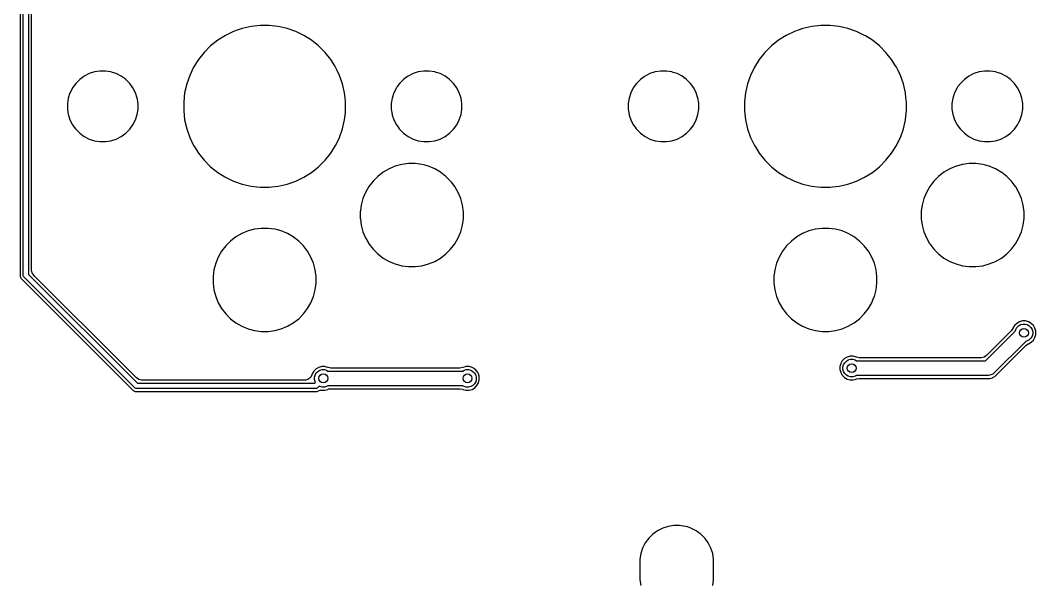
# Model space of a CAD drawing. Header units: inches. Extents: x 2.6 to 14.2, y -7.9 to -3.5.
# Drawn here: x 9.692 to 11.049, y -6.39 to -5.637 of the extents above; entities that cross this region are included whole.
import ezdxf

# ---------------------------------------------------------------- set-up
doc = ezdxf.new("R2010")
doc.units = ezdxf.units.IN
doc.header["$MEASUREMENT"] = 0
doc.layers.add('B.Cu', color=153, linetype='CONTINUOUS', true_color=0x4d7fc4)

msp = doc.modelspace()

# ---------------------------------------------------------------- linework, layer by layer
at = {"layer": 'B.Cu', "linetype": 'CONTINUOUS'}
for p, q in [((9.6915, -4.9676), (9.6915, -5.9804)), ((9.6955, -5.9789), (9.6955, -4.9691)), ((9.7026, -4.9706), (9.7026, -5.9775)), ((9.7065, -5.7488), (9.7065, -5.5361)), ((9.9882, -5.6483), (9.9817, -5.6506)), ((10.0001, -5.6456), (9.9882, -5.6483)), ((10.0122, -5.6443), (10.0001, -5.6456)), ((10.0244, -5.6443), (10.0122, -5.6443)), ((10.0122, -5.6443), (10.0122, -5.6443)), ((10.0364, -5.6456), (10.0244, -5.6443)), ((10.0244, -5.6443), (10.0244, -5.6443)), ((10.0483, -5.6483), (10.0364, -5.6456)), ((10.0598, -5.6524), (10.0483, -5.6483)), ((10.0483, -5.6483), (10.0483, -5.6483)), ((10.0483, -5.6483), (10.0483, -5.6483)), ((10.7382, -5.6483), (10.7317, -5.6506)), ((10.7501, -5.6456), (10.7382, -5.6483)), ((10.7622, -5.6443), (10.7501, -5.6456)), ((10.7744, -5.6443), (10.7622, -5.6443)), ((10.7622, -5.6443), (10.7622, -5.6443)), ((10.7864, -5.6456), (10.7744, -5.6443)), ((10.7744, -5.6443), (10.7744, -5.6443)), ((10.7983, -5.6483), (10.7864, -5.6456)), ((10.8098, -5.6524), (10.7983, -5.6483)), ((10.7983, -5.6483), (10.7983, -5.6483)), ((10.7983, -5.6483), (10.7983, -5.6483)), ((9.9658, -5.6576), (9.9555, -5.6641)), ((9.9768, -5.6524), (9.9658, -5.6576)), ((9.9817, -5.6506), (9.9768, -5.6524)), ((9.9768, -5.6524), (9.9768, -5.6524)), ((9.9768, -5.6524), (9.9768, -5.6524)), ((10.0707, -5.6576), (10.0598, -5.6524)), ((10.0598, -5.6524), (10.0598, -5.6524)), ((10.0717, -5.6582), (10.0707, -5.6576)), ((10.081, -5.6641), (10.0717, -5.6582)), ((10.7158, -5.6576), (10.7055, -5.6641)), ((10.7268, -5.6524), (10.7158, -5.6576)), ((10.7317, -5.6506), (10.7268, -5.6524)), ((10.7268, -5.6524), (10.7268, -5.6524)), ((10.7268, -5.6524), (10.7268, -5.6524)), ((10.8207, -5.6576), (10.8098, -5.6524)), ((10.8098, -5.6524), (10.8098, -5.6524)), ((10.8217, -5.6582), (10.8207, -5.6576)), ((10.831, -5.6641), (10.8217, -5.6582)), ((9.946, -5.6717), (9.9374, -5.6803)), ((9.9555, -5.6641), (9.946, -5.6717)), ((9.946, -5.6717), (9.946, -5.6717)), ((9.9555, -5.6641), (9.9555, -5.6641)), ((10.0905, -5.6717), (10.081, -5.6641)), ((10.0991, -5.6803), (10.0905, -5.6717)), ((10.696, -5.6717), (10.6874, -5.6803)), ((10.7055, -5.6641), (10.696, -5.6717)), ((10.696, -5.6717), (10.696, -5.6717)), ((10.7055, -5.6641), (10.7055, -5.6641)), ((10.8405, -5.6717), (10.831, -5.6641)), ((10.8491, -5.6803), (10.8405, -5.6717)), ((9.9374, -5.6803), (9.9298, -5.6898)), ((9.9374, -5.6803), (9.9374, -5.6803)), ((10.1067, -5.6898), (10.0991, -5.6803)), ((10.6874, -5.6803), (10.6798, -5.6898)), ((10.6874, -5.6803), (10.6874, -5.6803)), ((10.8567, -5.6898), (10.8491, -5.6803)), ((9.9233, -5.7001), (9.9181, -5.7111)), ((9.9298, -5.6898), (9.9233, -5.7001)), ((9.9298, -5.6898), (9.9298, -5.6898)), ((10.112, -5.6982), (10.1067, -5.6898)), ((10.1132, -5.7001), (10.112, -5.6982)), ((10.1154, -5.7048), (10.1132, -5.7001)), ((10.6733, -5.7001), (10.6681, -5.7111)), ((10.6798, -5.6898), (10.6733, -5.7001)), ((10.6798, -5.6898), (10.6798, -5.6898)), ((10.862, -5.6982), (10.8567, -5.6898)), ((10.8632, -5.7001), (10.862, -5.6982)), ((10.8654, -5.7048), (10.8632, -5.7001)), ((9.7709, -5.7165), (9.7657, -5.7218)), ((9.7764, -5.7126), (9.7709, -5.7165)), ((9.777, -5.7121), (9.7764, -5.7126)), ((9.7836, -5.7088), (9.777, -5.7121)), ((9.7907, -5.7065), (9.7836, -5.7088)), ((9.7836, -5.7088), (9.7836, -5.7088)), ((9.7836, -5.7088), (9.7836, -5.7088)), ((9.798, -5.7053), (9.7907, -5.7065)), ((9.8055, -5.7053), (9.798, -5.7053)), ((9.798, -5.7053), (9.798, -5.7053)), ((9.798, -5.7053), (9.798, -5.7053)), ((9.8128, -5.7065), (9.8055, -5.7053)), ((9.8055, -5.7053), (9.8055, -5.7053)), ((9.8055, -5.7053), (9.8055, -5.7053)), ((9.8148, -5.7071), (9.8128, -5.7065)), ((9.8128, -5.7065), (9.8128, -5.7065)), ((9.8128, -5.7065), (9.8128, -5.7065)), ((9.8199, -5.7088), (9.8148, -5.7071)), ((9.8265, -5.7121), (9.8199, -5.7088)), ((9.8199, -5.7088), (9.8199, -5.7088)), ((9.8199, -5.7088), (9.8199, -5.7088)), ((9.8304, -5.7149), (9.8265, -5.7121)), ((9.8325, -5.7165), (9.8304, -5.7149)), ((9.8378, -5.7218), (9.8325, -5.7165)), ((9.8325, -5.7165), (9.8325, -5.7165)), ((9.8325, -5.7165), (9.8325, -5.7165)), ((9.9181, -5.7111), (9.9141, -5.7225)), ((9.9181, -5.7111), (9.9181, -5.7111)), ((10.1185, -5.7111), (10.1154, -5.7048)), ((10.1225, -5.7225), (10.1185, -5.7111)), ((10.204, -5.7165), (10.1988, -5.7218)), ((10.2094, -5.7126), (10.204, -5.7165)), ((10.21, -5.7121), (10.2094, -5.7126)), ((10.2167, -5.7088), (10.21, -5.7121)), ((10.2237, -5.7065), (10.2167, -5.7088)), ((10.2167, -5.7088), (10.2167, -5.7088)), ((10.2167, -5.7088), (10.2167, -5.7088)), ((10.2311, -5.7053), (10.2237, -5.7065)), ((10.2385, -5.7053), (10.2311, -5.7053)), ((10.2311, -5.7053), (10.2311, -5.7053)), ((10.2311, -5.7053), (10.2311, -5.7053)), ((10.2459, -5.7065), (10.2385, -5.7053)), ((10.2385, -5.7053), (10.2385, -5.7053)), ((10.2385, -5.7053), (10.2385, -5.7053)), ((10.2478, -5.7071), (10.2459, -5.7065)), ((10.2459, -5.7065), (10.2459, -5.7065)), ((10.2459, -5.7065), (10.2459, -5.7065)), ((10.253, -5.7088), (10.2478, -5.7071)), ((10.2596, -5.7121), (10.253, -5.7088)), ((10.253, -5.7088), (10.253, -5.7088)), ((10.253, -5.7088), (10.253, -5.7088)), ((10.2634, -5.7149), (10.2596, -5.7121)), ((10.2656, -5.7165), (10.2634, -5.7149)), ((10.2709, -5.7218), (10.2656, -5.7165)), ((10.2656, -5.7165), (10.2656, -5.7165)), ((10.2656, -5.7165), (10.2656, -5.7165)), ((10.5209, -5.7165), (10.5157, -5.7218)), ((10.5264, -5.7126), (10.5209, -5.7165)), ((10.527, -5.7121), (10.5264, -5.7126)), ((10.5336, -5.7088), (10.527, -5.7121)), ((10.5407, -5.7065), (10.5336, -5.7088)), ((10.5336, -5.7088), (10.5336, -5.7088)), ((10.5336, -5.7088), (10.5336, -5.7088)), ((10.548, -5.7053), (10.5407, -5.7065)), ((10.5555, -5.7053), (10.548, -5.7053)), ((10.548, -5.7053), (10.548, -5.7053)), ((10.548, -5.7053), (10.548, -5.7053)), ((10.5628, -5.7065), (10.5555, -5.7053)), ((10.5555, -5.7053), (10.5555, -5.7053)), ((10.5555, -5.7053), (10.5555, -5.7053)), ((10.5648, -5.7071), (10.5628, -5.7065)), ((10.5628, -5.7065), (10.5628, -5.7065)), ((10.5628, -5.7065), (10.5628, -5.7065)), ((10.5699, -5.7088), (10.5648, -5.7071)), ((10.5765, -5.7121), (10.5699, -5.7088)), ((10.5699, -5.7088), (10.5699, -5.7088)), ((10.5699, -5.7088), (10.5699, -5.7088)), ((10.5804, -5.7149), (10.5765, -5.7121)), ((10.5825, -5.7165), (10.5804, -5.7149)), ((10.5878, -5.7218), (10.5825, -5.7165)), ((10.5825, -5.7165), (10.5825, -5.7165)), ((10.5825, -5.7165), (10.5825, -5.7165)), ((10.6681, -5.7111), (10.6641, -5.7225)), ((10.6681, -5.7111), (10.6681, -5.7111)), ((10.8685, -5.7111), (10.8654, -5.7048)), ((10.8725, -5.7225), (10.8685, -5.7111)), ((10.954, -5.7165), (10.9488, -5.7218)), ((10.9594, -5.7126), (10.954, -5.7165)), ((10.96, -5.7121), (10.9594, -5.7126)), ((10.9667, -5.7088), (10.96, -5.7121)), ((10.9737, -5.7065), (10.9667, -5.7088)), ((10.9667, -5.7088), (10.9667, -5.7088)), ((10.9667, -5.7088), (10.9667, -5.7088)), ((10.9811, -5.7053), (10.9737, -5.7065)), ((10.9885, -5.7053), (10.9811, -5.7053)), ((10.9811, -5.7053), (10.9811, -5.7053)), ((10.9811, -5.7053), (10.9811, -5.7053)), ((10.9959, -5.7065), (10.9885, -5.7053)), ((10.9885, -5.7053), (10.9885, -5.7053)), ((10.9885, -5.7053), (10.9885, -5.7053)), ((10.9978, -5.7071), (10.9959, -5.7065)), ((10.9959, -5.7065), (10.9959, -5.7065)), ((10.9959, -5.7065), (10.9959, -5.7065)), ((11.003, -5.7088), (10.9978, -5.7071)), ((11.0096, -5.7121), (11.003, -5.7088)), ((11.003, -5.7088), (11.003, -5.7088)), ((11.003, -5.7088), (11.003, -5.7088)), ((11.0134, -5.7149), (11.0096, -5.7121)), ((11.0156, -5.7165), (11.0134, -5.7149)), ((11.0209, -5.7218), (11.0156, -5.7165)), ((11.0156, -5.7165), (11.0156, -5.7165)), ((11.0156, -5.7165), (11.0156, -5.7165)), ((9.7613, -5.7278), (9.758, -5.7344)), ((9.7625, -5.7262), (9.7613, -5.7278)), ((9.7657, -5.7218), (9.7625, -5.7262)), ((9.8422, -5.7278), (9.8378, -5.7218)), ((9.8455, -5.7344), (9.8422, -5.7278)), ((9.9141, -5.7225), (9.9113, -5.7344)), ((10.1252, -5.7344), (10.1225, -5.7225)), ((10.1944, -5.7278), (10.191, -5.7344)), ((10.1955, -5.7262), (10.1944, -5.7278)), ((10.1988, -5.7218), (10.1955, -5.7262)), ((10.2752, -5.7278), (10.2709, -5.7218)), ((10.2786, -5.7344), (10.2752, -5.7278)), ((10.5113, -5.7278), (10.508, -5.7344)), ((10.5125, -5.7262), (10.5113, -5.7278)), ((10.5157, -5.7218), (10.5125, -5.7262)), ((10.5922, -5.7278), (10.5878, -5.7218)), ((10.5955, -5.7344), (10.5922, -5.7278)), ((10.6641, -5.7225), (10.6613, -5.7344)), ((10.8752, -5.7344), (10.8725, -5.7225)), ((10.9444, -5.7278), (10.941, -5.7344)), ((10.9455, -5.7262), (10.9444, -5.7278)), ((10.9488, -5.7218), (10.9455, -5.7262)), ((11.0252, -5.7278), (11.0209, -5.7218)), ((11.0286, -5.7344), (11.0252, -5.7278)), ((9.7556, -5.7415), (9.7545, -5.7488)), ((9.7579, -5.7344), (9.7556, -5.7415)), ((9.758, -5.7344), (9.7579, -5.7344)), ((9.8478, -5.7415), (9.8455, -5.7344)), ((9.8481, -5.743), (9.8478, -5.7415)), ((9.8486, -5.7465), (9.8481, -5.743)), ((9.9113, -5.7344), (9.91, -5.7465)), ((10.1259, -5.7411), (10.1252, -5.7344)), ((10.1266, -5.7465), (10.1259, -5.7411)), ((10.1887, -5.7415), (10.1875, -5.7488)), ((10.191, -5.7344), (10.1887, -5.7415)), ((10.191, -5.7344), (10.191, -5.7344)), ((10.2809, -5.7415), (10.2786, -5.7344)), ((10.2821, -5.7488), (10.2809, -5.7415)), ((10.5056, -5.7415), (10.5045, -5.7488)), ((10.5079, -5.7344), (10.5056, -5.7415)), ((10.508, -5.7344), (10.5079, -5.7344)), ((10.5978, -5.7415), (10.5955, -5.7344)), ((10.5981, -5.743), (10.5978, -5.7415)), ((10.5986, -5.7465), (10.5981, -5.743)), ((10.6613, -5.7344), (10.66, -5.7465)), ((10.8759, -5.7411), (10.8752, -5.7344)), ((10.8766, -5.7465), (10.8759, -5.7411)), ((10.9387, -5.7415), (10.9375, -5.7488)), ((10.941, -5.7344), (10.9387, -5.7415)), ((10.941, -5.7344), (10.941, -5.7344)), ((11.0309, -5.7415), (11.0286, -5.7344)), ((11.0321, -5.7488), (11.0309, -5.7415)), ((9.7065, -5.8937), (9.7065, -5.7488)), ((9.7545, -5.7488), (9.7545, -5.7488)), ((9.7545, -5.7488), (9.7545, -5.7563)), ((9.7545, -5.7563), (9.7545, -5.7563)), ((9.7545, -5.7563), (9.7556, -5.7636)), ((9.8478, -5.7636), (9.849, -5.7563)), ((9.8488, -5.7477), (9.8486, -5.7465)), ((9.849, -5.7487), (9.8488, -5.7477)), ((9.849, -5.7488), (9.849, -5.7487)), ((9.849, -5.7563), (9.849, -5.7488)), ((9.91, -5.7465), (9.91, -5.7586)), ((10.1266, -5.7488), (10.1266, -5.7465)), ((10.1266, -5.7465), (10.1266, -5.7465)), ((10.1266, -5.7586), (10.1266, -5.7488)), ((10.1875, -5.7488), (10.1875, -5.7488)), ((10.1875, -5.7488), (10.1875, -5.7563)), ((10.1875, -5.7563), (10.1875, -5.7563)), ((10.1875, -5.7563), (10.1887, -5.7636)), ((10.2809, -5.7636), (10.2821, -5.7563)), ((10.2821, -5.7563), (10.2821, -5.7488)), ((10.2821, -5.7488), (10.2821, -5.7488)), ((10.5045, -5.7488), (10.5045, -5.7488)), ((10.5045, -5.7488), (10.5045, -5.7563)), ((10.5045, -5.7563), (10.5045, -5.7563)), ((10.5045, -5.7563), (10.5056, -5.7636)), ((10.5978, -5.7636), (10.599, -5.7563)), ((10.5988, -5.7477), (10.5986, -5.7465)), ((10.599, -5.7487), (10.5988, -5.7477)), ((10.599, -5.7488), (10.599, -5.7487)), ((10.599, -5.7563), (10.599, -5.7488)), ((10.66, -5.7465), (10.66, -5.7586)), ((10.8766, -5.7488), (10.8766, -5.7465)), ((10.8766, -5.7465), (10.8766, -5.7465)), ((10.8766, -5.7586), (10.8766, -5.7488)), ((10.9375, -5.7488), (10.9375, -5.7488)), ((10.9375, -5.7488), (10.9375, -5.7563)), ((10.9375, -5.7563), (10.9375, -5.7563)), ((10.9375, -5.7563), (10.9387, -5.7636)), ((11.0309, -5.7636), (11.0321, -5.7563)), ((11.0321, -5.7563), (11.0321, -5.7488)), ((9.7556, -5.7636), (9.7556, -5.7636)), ((9.7556, -5.7636), (9.7558, -5.7642)), ((9.7558, -5.7642), (9.7579, -5.7707)), ((9.7579, -5.7707), (9.7579, -5.7707)), ((9.7579, -5.7707), (9.7613, -5.7773)), ((9.8422, -5.7773), (9.8455, -5.7707)), ((9.8455, -5.7707), (9.8478, -5.7636)), ((9.91, -5.7586), (9.9113, -5.7707)), ((9.9113, -5.7707), (9.914, -5.7826)), ((10.1225, -5.7826), (10.1252, -5.7707)), ((10.1252, -5.7707), (10.1263, -5.7613)), ((10.1263, -5.7613), (10.1266, -5.7586)), ((10.1266, -5.7586), (10.1266, -5.7586)), ((10.1887, -5.7636), (10.1887, -5.7636)), ((10.1887, -5.7636), (10.1889, -5.7642)), ((10.1889, -5.7642), (10.191, -5.7707)), ((10.191, -5.7707), (10.191, -5.7707)), ((10.191, -5.7707), (10.1944, -5.7773)), ((10.2752, -5.7773), (10.2786, -5.7707)), ((10.2786, -5.7707), (10.2809, -5.7636)), ((10.5056, -5.7636), (10.5056, -5.7636)), ((10.5056, -5.7636), (10.5058, -5.7642)), ((10.5058, -5.7642), (10.5079, -5.7707)), ((10.5079, -5.7707), (10.5079, -5.7707)), ((10.5079, -5.7707), (10.5113, -5.7773)), ((10.5922, -5.7773), (10.5955, -5.7707)), ((10.5955, -5.7707), (10.5978, -5.7636)), ((10.66, -5.7586), (10.6613, -5.7707)), ((10.6613, -5.7707), (10.664, -5.7826)), ((10.8725, -5.7826), (10.8752, -5.7707)), ((10.8752, -5.7707), (10.8763, -5.7613)), ((10.8763, -5.7613), (10.8766, -5.7586)), ((10.8766, -5.7586), (10.8766, -5.7586)), ((10.9387, -5.7636), (10.9387, -5.7636)), ((10.9387, -5.7636), (10.9389, -5.7642)), ((10.9389, -5.7642), (10.941, -5.7707)), ((10.941, -5.7707), (10.941, -5.7707)), ((10.941, -5.7707), (10.9444, -5.7773)), ((11.0271, -5.7736), (11.0286, -5.7707)), ((11.0286, -5.7707), (11.0287, -5.7703)), ((11.0286, -5.7707), (11.0286, -5.7707)), ((11.0287, -5.7703), (11.0296, -5.7676)), ((11.0296, -5.7676), (11.0309, -5.7636)), ((9.7613, -5.7773), (9.7637, -5.7806)), ((9.7637, -5.7806), (9.7652, -5.7827)), ((9.7652, -5.7827), (9.7657, -5.7833)), ((9.7657, -5.7833), (9.7709, -5.7886)), ((9.8325, -5.7886), (9.8378, -5.7833)), ((9.8378, -5.7833), (9.8422, -5.7773)), ((9.914, -5.7826), (9.9141, -5.7826)), ((9.9141, -5.7826), (9.9181, -5.7941)), ((10.1185, -5.7941), (10.1225, -5.7826)), ((10.1944, -5.7773), (10.1967, -5.7806)), ((10.1967, -5.7806), (10.1983, -5.7827)), ((10.1983, -5.7827), (10.1988, -5.7833)), ((10.1988, -5.7833), (10.204, -5.7886)), ((10.2656, -5.7886), (10.2709, -5.7833)), ((10.2709, -5.7833), (10.2752, -5.7773)), ((10.5113, -5.7773), (10.5137, -5.7806)), ((10.5137, -5.7806), (10.5152, -5.7827)), ((10.5152, -5.7827), (10.5157, -5.7833)), ((10.5157, -5.7833), (10.5209, -5.7886)), ((10.5825, -5.7886), (10.5878, -5.7833)), ((10.5878, -5.7833), (10.5922, -5.7773)), ((10.664, -5.7826), (10.6641, -5.7826)), ((10.6641, -5.7826), (10.6681, -5.7941)), ((10.8685, -5.7941), (10.8725, -5.7826)), ((10.9444, -5.7773), (10.9467, -5.7806)), ((10.9467, -5.7806), (10.9483, -5.7827)), ((10.9483, -5.7827), (10.9488, -5.7833)), ((10.9488, -5.7833), (10.954, -5.7886)), ((11.0156, -5.7886), (11.0209, -5.7833)), ((11.0209, -5.7833), (11.0252, -5.7773)), ((11.0252, -5.7773), (11.0271, -5.7736)), ((9.7709, -5.7886), (9.777, -5.793)), ((9.777, -5.793), (9.7836, -5.7964)), ((9.7836, -5.7964), (9.7907, -5.7987)), ((9.8128, -5.7987), (9.8199, -5.7964)), ((9.8199, -5.7964), (9.8265, -5.793)), ((9.8265, -5.793), (9.8325, -5.7886)), ((9.9181, -5.7941), (9.9181, -5.7941)), ((9.9181, -5.7941), (9.9233, -5.805)), ((10.1147, -5.8019), (10.1185, -5.7941)), ((10.204, -5.7886), (10.21, -5.793)), ((10.21, -5.793), (10.2167, -5.7964)), ((10.2167, -5.7964), (10.2237, -5.7987)), ((10.2459, -5.7987), (10.253, -5.7964)), ((10.253, -5.7964), (10.2596, -5.793)), ((10.2596, -5.793), (10.2656, -5.7886)), ((10.5209, -5.7886), (10.527, -5.793)), ((10.527, -5.793), (10.5336, -5.7964)), ((10.5336, -5.7964), (10.5407, -5.7987)), ((10.5628, -5.7987), (10.5699, -5.7964)), ((10.5699, -5.7964), (10.5765, -5.793)), ((10.5765, -5.793), (10.5825, -5.7886)), ((10.6681, -5.7941), (10.6681, -5.7941)), ((10.6681, -5.7941), (10.6733, -5.805)), ((10.8647, -5.8019), (10.8685, -5.7941)), ((10.954, -5.7886), (10.96, -5.793)), ((10.96, -5.793), (10.9667, -5.7964)), ((10.9667, -5.7964), (10.9737, -5.7987)), ((10.9959, -5.7987), (11.003, -5.7964)), ((11.003, -5.7964), (11.0096, -5.793)), ((11.0096, -5.793), (11.0156, -5.7886)), ((9.7907, -5.7987), (9.798, -5.7998)), ((9.798, -5.7998), (9.798, -5.7998)), ((9.798, -5.7998), (9.8055, -5.7998)), ((9.8055, -5.7998), (9.8128, -5.7987)), ((9.8055, -5.7998), (9.8055, -5.7998)), ((9.9233, -5.805), (9.9245, -5.8069)), ((9.9245, -5.8069), (9.9298, -5.8153)), ((10.1067, -5.8153), (10.1132, -5.805)), ((10.1132, -5.805), (10.1147, -5.8019)), ((10.1132, -5.805), (10.1132, -5.805)), ((10.2237, -5.7987), (10.2311, -5.7998)), ((10.2311, -5.7998), (10.2311, -5.7998)), ((10.2311, -5.7998), (10.2385, -5.7998)), ((10.2385, -5.7998), (10.2459, -5.7987)), ((10.2385, -5.7998), (10.2385, -5.7998)), ((10.5407, -5.7987), (10.548, -5.7998)), ((10.548, -5.7998), (10.548, -5.7998)), ((10.548, -5.7998), (10.5555, -5.7998)), ((10.5555, -5.7998), (10.5628, -5.7987)), ((10.5555, -5.7998), (10.5555, -5.7998)), ((10.6733, -5.805), (10.6745, -5.8069)), ((10.6745, -5.8069), (10.6798, -5.8153)), ((10.8567, -5.8153), (10.8632, -5.805)), ((10.8632, -5.805), (10.8647, -5.8019)), ((10.8632, -5.805), (10.8632, -5.805)), ((10.9737, -5.7987), (10.9811, -5.7998)), ((10.9811, -5.7998), (10.9811, -5.7998)), ((10.9811, -5.7998), (10.9885, -5.7998)), ((10.9885, -5.7998), (10.9959, -5.7987)), ((10.9885, -5.7998), (10.9885, -5.7998)), ((9.9298, -5.8153), (9.9374, -5.8248)), ((9.9374, -5.8248), (9.946, -5.8334)), ((10.0905, -5.8334), (10.0991, -5.8248)), ((10.0991, -5.8248), (10.1067, -5.8153)), ((10.6798, -5.8153), (10.6874, -5.8248)), ((10.6874, -5.8248), (10.696, -5.8334)), ((10.8405, -5.8334), (10.8491, -5.8248)), ((10.8491, -5.8248), (10.8567, -5.8153)), ((9.946, -5.8334), (9.9555, -5.841)), ((10.081, -5.841), (10.0905, -5.8334)), ((10.1846, -5.8363), (10.1768, -5.8408)), ((10.1929, -5.8328), (10.1846, -5.8363)), ((10.1846, -5.8363), (10.1846, -5.8363)), ((10.2016, -5.8305), (10.1929, -5.8328)), ((10.2106, -5.8293), (10.2016, -5.8305)), ((10.2196, -5.8293), (10.2106, -5.8293)), ((10.2286, -5.8305), (10.2196, -5.8293)), ((10.2323, -5.8315), (10.2286, -5.8305)), ((10.2286, -5.8305), (10.2286, -5.8305)), ((10.2286, -5.8305), (10.2286, -5.8305)), ((10.2373, -5.8328), (10.2323, -5.8315)), ((10.2457, -5.8363), (10.2373, -5.8328)), ((10.2534, -5.8408), (10.2457, -5.8363)), ((10.2457, -5.8363), (10.2457, -5.8363)), ((10.696, -5.8334), (10.7055, -5.841)), ((10.831, -5.841), (10.8405, -5.8334)), ((10.9346, -5.8363), (10.9268, -5.8408)), ((10.9429, -5.8328), (10.9346, -5.8363)), ((10.9346, -5.8363), (10.9346, -5.8363)), ((10.9516, -5.8305), (10.9429, -5.8328)), ((10.9606, -5.8293), (10.9516, -5.8305)), ((10.9696, -5.8293), (10.9606, -5.8293)), ((10.9786, -5.8305), (10.9696, -5.8293)), ((10.9823, -5.8315), (10.9786, -5.8305)), ((10.9786, -5.8305), (10.9786, -5.8305)), ((10.9786, -5.8305), (10.9786, -5.8305)), ((10.9873, -5.8328), (10.9823, -5.8315)), ((10.9957, -5.8363), (10.9873, -5.8328)), ((11.0034, -5.8408), (10.9957, -5.8363)), ((10.9957, -5.8363), (10.9957, -5.8363)), ((9.9555, -5.841), (9.9651, -5.8471)), ((9.9651, -5.8471), (9.9658, -5.8475)), ((9.9658, -5.8475), (9.9705, -5.8498)), ((9.9705, -5.8498), (9.9768, -5.8528)), ((10.0598, -5.8528), (10.0707, -5.8475)), ((10.0707, -5.8475), (10.081, -5.841)), ((10.1696, -5.8463), (10.1632, -5.8527)), ((10.1768, -5.8408), (10.1696, -5.8463)), ((10.1768, -5.8408), (10.1768, -5.8408)), ((10.2535, -5.8408), (10.2534, -5.8408)), ((10.2541, -5.8413), (10.2535, -5.8408)), ((10.2607, -5.8463), (10.2541, -5.8413)), ((10.267, -5.8527), (10.2607, -5.8463)), ((10.2607, -5.8463), (10.2607, -5.8463)), ((10.2607, -5.8463), (10.2607, -5.8463)), ((10.7055, -5.841), (10.7151, -5.8471)), ((10.7151, -5.8471), (10.7158, -5.8475)), ((10.7158, -5.8475), (10.7205, -5.8498)), ((10.7205, -5.8498), (10.7268, -5.8528)), ((10.8098, -5.8528), (10.8207, -5.8475)), ((10.8207, -5.8475), (10.831, -5.841)), ((10.9196, -5.8463), (10.9132, -5.8527)), ((10.9268, -5.8408), (10.9196, -5.8463)), ((10.9268, -5.8408), (10.9268, -5.8408)), ((11.0035, -5.8408), (11.0034, -5.8408)), ((11.0041, -5.8413), (11.0035, -5.8408)), ((11.0107, -5.8463), (11.0041, -5.8413)), ((11.017, -5.8527), (11.0107, -5.8463)), ((11.0107, -5.8463), (11.0107, -5.8463)), ((11.0107, -5.8463), (11.0107, -5.8463)), ((9.9768, -5.8528), (9.9882, -5.8568)), ((9.9882, -5.8568), (10.0001, -5.8595)), ((10.0001, -5.8595), (10.0077, -5.8603)), ((10.0077, -5.8603), (10.0122, -5.8608)), ((10.0122, -5.8608), (10.0122, -5.8608)), ((10.0122, -5.8608), (10.0244, -5.8608)), ((10.0244, -5.8608), (10.0278, -5.8605)), ((10.0244, -5.8608), (10.0244, -5.8608)), ((10.0278, -5.8605), (10.0364, -5.8595)), ((10.0364, -5.8595), (10.0483, -5.8568)), ((10.0483, -5.8568), (10.0598, -5.8528)), ((10.1577, -5.8599), (10.1532, -5.8677)), ((10.1632, -5.8527), (10.1577, -5.8599)), ((10.1577, -5.8599), (10.1577, -5.8599)), ((10.268, -5.8539), (10.267, -5.8527)), ((10.267, -5.8527), (10.267, -5.8527)), ((10.267, -5.8527), (10.267, -5.8527)), ((10.2725, -5.8599), (10.268, -5.8539)), ((10.2731, -5.8608), (10.2725, -5.8599)), ((10.277, -5.8677), (10.2731, -5.8608)), ((10.7268, -5.8528), (10.7382, -5.8568)), ((10.7382, -5.8568), (10.7501, -5.8595)), ((10.7501, -5.8595), (10.7577, -5.8603)), ((10.7577, -5.8603), (10.7622, -5.8608)), ((10.7622, -5.8608), (10.7622, -5.8608)), ((10.7622, -5.8608), (10.7744, -5.8608)), ((10.7744, -5.8608), (10.7778, -5.8605)), ((10.7744, -5.8608), (10.7744, -5.8608)), ((10.7778, -5.8605), (10.7864, -5.8595)), ((10.7864, -5.8595), (10.7983, -5.8568)), ((10.7983, -5.8568), (10.8098, -5.8528)), ((10.9077, -5.8599), (10.9032, -5.8677)), ((10.9132, -5.8527), (10.9077, -5.8599)), ((10.9077, -5.8599), (10.9077, -5.8599)), ((11.018, -5.8539), (11.017, -5.8527)), ((11.017, -5.8527), (11.017, -5.8527)), ((11.017, -5.8527), (11.017, -5.8527)), ((11.0225, -5.8599), (11.018, -5.8539)), ((11.0228, -5.8602), (11.0225, -5.8599)), ((11.0231, -5.8608), (11.0228, -5.8602)), ((11.0253, -5.8647), (11.0231, -5.8608)), ((11.0271, -5.8677), (11.0253, -5.8647)), ((10.1497, -5.876), (10.1474, -5.8848)), ((10.1532, -5.8677), (10.1497, -5.876)), ((10.1532, -5.8677), (10.1532, -5.8677)), ((10.2771, -5.8677), (10.277, -5.8677)), ((10.2805, -5.876), (10.2771, -5.8677)), ((10.2829, -5.8848), (10.2805, -5.876)), ((10.8997, -5.876), (10.8974, -5.8848)), ((10.9032, -5.8677), (10.8997, -5.876)), ((10.9032, -5.8677), (10.9032, -5.8677)), ((11.0305, -5.876), (11.0271, -5.8677)), ((11.0329, -5.8848), (11.0305, -5.876)), ((10.1464, -5.8926), (10.1462, -5.8937)), ((10.1474, -5.8848), (10.1464, -5.8926)), ((10.284, -5.8937), (10.2829, -5.8848)), ((10.8964, -5.8926), (10.8962, -5.8937)), ((10.8974, -5.8848), (10.8964, -5.8926)), ((11.034, -5.8937), (11.0329, -5.8848)), ((9.7065, -5.9718), (9.7065, -5.8937)), ((10.1462, -5.8937), (10.1462, -5.9027)), ((10.1462, -5.9027), (10.1463, -5.9031)), ((10.1463, -5.9031), (10.1474, -5.9117)), ((10.2829, -5.9117), (10.284, -5.9027)), ((10.284, -5.9027), (10.284, -5.8937)), ((10.8962, -5.8937), (10.8962, -5.9027)), ((10.8962, -5.9027), (10.8963, -5.9031)), ((10.8963, -5.9031), (10.8974, -5.9117)), ((11.0329, -5.9117), (11.034, -5.9027)), ((11.034, -5.9027), (11.034, -5.8937)), ((9.9961, -5.9194), (9.9877, -5.9229)), ((10.0048, -5.9171), (9.9961, -5.9194)), ((10.0138, -5.9159), (10.0048, -5.9171)), ((10.0228, -5.9159), (10.0138, -5.9159)), ((10.0317, -5.9171), (10.0228, -5.9159)), ((10.0354, -5.9181), (10.0317, -5.9171)), ((10.0317, -5.9171), (10.0317, -5.9171)), ((10.0317, -5.9171), (10.0317, -5.9171)), ((10.0405, -5.9194), (10.0354, -5.9181)), ((10.0488, -5.9229), (10.0405, -5.9194)), ((10.1474, -5.9117), (10.1497, -5.9204)), ((10.1497, -5.9204), (10.1532, -5.9288)), ((10.2771, -5.9288), (10.2805, -5.9204)), ((10.2805, -5.9204), (10.2829, -5.9117)), ((10.7461, -5.9194), (10.7377, -5.9229)), ((10.7548, -5.9171), (10.7461, -5.9194)), ((10.7638, -5.9159), (10.7548, -5.9171)), ((10.7728, -5.9159), (10.7638, -5.9159)), ((10.7817, -5.9171), (10.7728, -5.9159)), ((10.7854, -5.9181), (10.7817, -5.9171)), ((10.7817, -5.9171), (10.7817, -5.9171)), ((10.7817, -5.9171), (10.7817, -5.9171)), ((10.7905, -5.9194), (10.7854, -5.9181)), ((10.7988, -5.9229), (10.7905, -5.9194)), ((10.8974, -5.9117), (10.8997, -5.9204)), ((10.8997, -5.9204), (10.9032, -5.9288)), ((11.0271, -5.9288), (11.0305, -5.9204)), ((11.0305, -5.9204), (11.0329, -5.9117)), ((9.9727, -5.9329), (9.9663, -5.9393)), ((9.9799, -5.9274), (9.9727, -5.9329)), ((9.9877, -5.9229), (9.9799, -5.9274)), ((9.9799, -5.9274), (9.9799, -5.9274)), ((9.9877, -5.9229), (9.9877, -5.9229)), ((10.0566, -5.9274), (10.0488, -5.9229)), ((10.0488, -5.9229), (10.0488, -5.9229)), ((10.0569, -5.9276), (10.0566, -5.9274)), ((10.0566, -5.9274), (10.0566, -5.9274)), ((10.0638, -5.9329), (10.0569, -5.9276)), ((10.0702, -5.9393), (10.0638, -5.9329)), ((10.0638, -5.9329), (10.0638, -5.9329)), ((10.0638, -5.9329), (10.0638, -5.9329)), ((10.1532, -5.9288), (10.1532, -5.9288)), ((10.1532, -5.9288), (10.1576, -5.9364)), ((10.2725, -5.9366), (10.2771, -5.9288)), ((10.7227, -5.9329), (10.7163, -5.9393)), ((10.7299, -5.9274), (10.7227, -5.9329)), ((10.7377, -5.9229), (10.7299, -5.9274)), ((10.7299, -5.9274), (10.7299, -5.9274)), ((10.7377, -5.9229), (10.7377, -5.9229)), ((10.8066, -5.9274), (10.7988, -5.9229)), ((10.7988, -5.9229), (10.7988, -5.9229)), ((10.8069, -5.9276), (10.8066, -5.9274)), ((10.8066, -5.9274), (10.8066, -5.9274)), ((10.8138, -5.9329), (10.8069, -5.9276)), ((10.8202, -5.9393), (10.8138, -5.9329)), ((10.8138, -5.9329), (10.8138, -5.9329)), ((10.8138, -5.9329), (10.8138, -5.9329)), ((10.9032, -5.9288), (10.9032, -5.9288)), ((10.9032, -5.9288), (10.9076, -5.9364)), ((11.0225, -5.9366), (11.0271, -5.9288)), ((9.9608, -5.9465), (9.9563, -5.9543)), ((9.9663, -5.9393), (9.9608, -5.9465)), ((9.9608, -5.9465), (9.9608, -5.9465)), ((10.0757, -5.9465), (10.0702, -5.9393)), ((10.0802, -5.9543), (10.0757, -5.9465)), ((10.0757, -5.9465), (10.0757, -5.9465)), ((10.1576, -5.9364), (10.1577, -5.9366)), ((10.1577, -5.9366), (10.1577, -5.9366)), ((10.1577, -5.9366), (10.1632, -5.9437)), ((10.1632, -5.9437), (10.1632, -5.9438)), ((10.1632, -5.9438), (10.1696, -5.9502)), ((10.2607, -5.9502), (10.267, -5.9438)), ((10.267, -5.9438), (10.2725, -5.9366)), ((10.7108, -5.9465), (10.7063, -5.9543)), ((10.7163, -5.9393), (10.7108, -5.9465)), ((10.7108, -5.9465), (10.7108, -5.9465)), ((10.8257, -5.9465), (10.8202, -5.9393)), ((10.8302, -5.9543), (10.8257, -5.9465)), ((10.8257, -5.9465), (10.8257, -5.9465)), ((10.9076, -5.9364), (10.9077, -5.9366)), ((10.9077, -5.9366), (10.9077, -5.9366)), ((10.9077, -5.9366), (10.9132, -5.9437)), ((10.9132, -5.9437), (10.9132, -5.9438)), ((10.9132, -5.9438), (10.9196, -5.9502)), ((11.0107, -5.9502), (11.017, -5.9438)), ((11.017, -5.9438), (11.0225, -5.9366)), ((9.9563, -5.9543), (9.9529, -5.9626)), ((9.9563, -5.9543), (9.9563, -5.9543)), ((10.0837, -5.9626), (10.0802, -5.9543)), ((10.0802, -5.9543), (10.0802, -5.9543)), ((10.1696, -5.9502), (10.1768, -5.9557)), ((10.1768, -5.9557), (10.1768, -5.9557)), ((10.1768, -5.9557), (10.1846, -5.9602)), ((10.1846, -5.9602), (10.1846, -5.9602)), ((10.1846, -5.9602), (10.1846, -5.9602)), ((10.1846, -5.9602), (10.1929, -5.9636)), ((10.2373, -5.9636), (10.2457, -5.9602)), ((10.2457, -5.9602), (10.2535, -5.9557)), ((10.2535, -5.9557), (10.2607, -5.9502)), ((10.7063, -5.9543), (10.7029, -5.9626)), ((10.7063, -5.9543), (10.7063, -5.9543)), ((10.8337, -5.9626), (10.8302, -5.9543)), ((10.8302, -5.9543), (10.8302, -5.9543)), ((10.9196, -5.9502), (10.9268, -5.9557)), ((10.9268, -5.9557), (10.9268, -5.9557)), ((10.9268, -5.9557), (10.9346, -5.9602)), ((10.9346, -5.9602), (10.9346, -5.9602)), ((10.9346, -5.9602), (10.9346, -5.9602)), ((10.9346, -5.9602), (10.9429, -5.9636)), ((10.9873, -5.9636), (10.9957, -5.9602)), ((10.9957, -5.9602), (11.0035, -5.9557)), ((11.0035, -5.9557), (11.0107, -5.9502)), ((9.7073, -5.9755), (9.7065, -5.9718)), ((9.9505, -5.9714), (9.9494, -5.9803)), ((9.9529, -5.9626), (9.9505, -5.9714)), ((10.086, -5.9714), (10.0837, -5.9626)), ((10.0872, -5.9803), (10.086, -5.9714)), ((10.1929, -5.9636), (10.2016, -5.966)), ((10.2016, -5.966), (10.2106, -5.9671)), ((10.2106, -5.9671), (10.2196, -5.9671)), ((10.2196, -5.9671), (10.2286, -5.966)), ((10.2286, -5.966), (10.2373, -5.9636)), ((10.7005, -5.9714), (10.6994, -5.9803)), ((10.7029, -5.9626), (10.7005, -5.9714)), ((10.836, -5.9714), (10.8337, -5.9626)), ((10.8372, -5.9803), (10.836, -5.9714)), ((10.9429, -5.9636), (10.9516, -5.966)), ((10.9516, -5.966), (10.9606, -5.9671)), ((10.9606, -5.9671), (10.9696, -5.9671)), ((10.9696, -5.9671), (10.9786, -5.966)), ((10.9786, -5.966), (10.9873, -5.9636)), ((9.6915, -5.9804), (9.6927, -5.9832)), ((9.6927, -5.9832), (9.6927, -5.9832)), ((9.6927, -5.9832), (9.6927, -5.9832)), ((9.6927, -5.9832), (9.6948, -5.9853)), ((9.6948, -5.9853), (9.6948, -5.9853)), ((9.6948, -5.9853), (9.8403, -6.1308)), ((9.6955, -5.9796), (9.6955, -5.9789)), ((9.6958, -5.9803), (9.6955, -5.9796)), ((9.6961, -5.9809), (9.6958, -5.9803)), ((9.6965, -5.9814), (9.6961, -5.9809)), ((9.8441, -6.1291), (9.6965, -5.9814)), ((9.7026, -5.9775), (9.8481, -6.123)), ((9.7094, -5.9787), (9.7073, -5.9755)), ((9.711, -5.9803), (9.7094, -5.9787)), ((9.8316, -6.1009), (9.711, -5.9803)), ((9.9494, -5.9803), (9.9494, -5.9894)), ((10.0872, -5.9894), (10.0872, -5.9803)), ((10.6994, -5.9803), (10.6994, -5.9894)), ((10.8372, -5.9882), (10.8372, -5.9803)), ((10.8372, -5.9894), (10.8372, -5.9882)), ((9.9494, -5.9894), (9.9505, -5.9983)), ((9.9505, -5.9983), (9.9529, -6.007)), ((10.0837, -6.007), (10.086, -5.9983)), ((10.086, -5.9983), (10.0872, -5.9894)), ((10.6994, -5.9894), (10.7005, -5.9983)), ((10.7005, -5.9983), (10.7029, -6.007)), ((10.8337, -6.007), (10.836, -5.9983)), ((10.836, -5.9983), (10.8372, -5.9894)), ((9.9529, -6.007), (9.9563, -6.0154)), ((9.9563, -6.0154), (9.9563, -6.0154)), ((9.9563, -6.0154), (9.9608, -6.0232)), ((10.0757, -6.0232), (10.0802, -6.0154)), ((10.0802, -6.0154), (10.0837, -6.007)), ((10.7029, -6.007), (10.7063, -6.0154)), ((10.7063, -6.0154), (10.7063, -6.0154)), ((10.7063, -6.0154), (10.7108, -6.0232)), ((10.8257, -6.0232), (10.8302, -6.0154)), ((10.8302, -6.0154), (10.8323, -6.0103)), ((10.8323, -6.0103), (10.8337, -6.007)), ((9.9608, -6.0232), (9.9608, -6.0232)), ((9.9608, -6.0232), (9.9608, -6.0232)), ((9.9608, -6.0232), (9.9663, -6.0303)), ((10.0702, -6.0304), (10.0757, -6.0232)), ((10.7108, -6.0232), (10.7108, -6.0232)), ((10.7108, -6.0232), (10.7108, -6.0232)), ((10.7108, -6.0232), (10.7163, -6.0303)), ((10.8202, -6.0304), (10.8257, -6.0232)), ((9.9663, -6.0303), (9.9663, -6.0304)), ((9.9663, -6.0304), (9.9727, -6.0368)), ((9.9727, -6.0368), (9.9799, -6.0423)), ((9.9799, -6.0423), (9.9799, -6.0423)), ((9.9799, -6.0423), (9.9877, -6.0468)), ((10.0488, -6.0468), (10.0566, -6.0423)), ((10.0566, -6.0423), (10.0638, -6.0368)), ((10.0638, -6.0368), (10.0702, -6.0304)), ((10.7163, -6.0303), (10.7163, -6.0304)), ((10.7163, -6.0304), (10.7227, -6.0368)), ((10.7227, -6.0368), (10.7299, -6.0423)), ((10.7299, -6.0423), (10.7299, -6.0423)), ((10.7299, -6.0423), (10.7377, -6.0468)), ((10.7988, -6.0468), (10.8066, -6.0423)), ((10.8066, -6.0423), (10.8138, -6.0368)), ((10.8138, -6.0368), (10.8202, -6.0304)), ((11.0276, -6.041), (11.024, -6.0431)), ((11.0316, -6.0399), (11.0276, -6.041)), ((11.0357, -6.0399), (11.0316, -6.0399)), ((11.0397, -6.041), (11.0357, -6.0399)), ((11.0419, -6.0423), (11.0397, -6.041)), ((11.0433, -6.0431), (11.0419, -6.0423)), ((9.9877, -6.0468), (9.9877, -6.0468)), ((9.9877, -6.0468), (9.9877, -6.0468)), ((9.9877, -6.0468), (9.9961, -6.0502)), ((9.9961, -6.0502), (10.0048, -6.0526)), ((10.0048, -6.0526), (10.0138, -6.0538)), ((10.0138, -6.0538), (10.0228, -6.0538)), ((10.0228, -6.0538), (10.0317, -6.0526)), ((10.0317, -6.0526), (10.0405, -6.0502)), ((10.0405, -6.0502), (10.0488, -6.0468)), ((10.7377, -6.0468), (10.7377, -6.0468)), ((10.7377, -6.0468), (10.7377, -6.0468)), ((10.7377, -6.0468), (10.7461, -6.0502)), ((10.7461, -6.0502), (10.7548, -6.0526)), ((10.7548, -6.0526), (10.7638, -6.0538)), ((10.7638, -6.0538), (10.7728, -6.0538)), ((10.7728, -6.0538), (10.7817, -6.0526)), ((10.7817, -6.0526), (10.7905, -6.0502)), ((10.7905, -6.0502), (10.7988, -6.0468)), ((10.9823, -6.0931), (11.0222, -6.0533)), ((11.0167, -6.0532), (10.9836, -6.0863)), ((11.0188, -6.05), (11.0167, -6.0532)), ((11.019, -6.0496), (11.0188, -6.05)), ((11.021, -6.046), (11.019, -6.0496)), ((11.024, -6.0431), (11.021, -6.046)), ((11.0222, -6.0533), (11.0227, -6.0512)), ((11.0227, -6.0512), (11.0243, -6.0485)), ((11.0243, -6.0485), (11.0265, -6.0463)), ((11.0265, -6.0463), (11.0291, -6.0448)), ((11.0291, -6.0448), (11.0321, -6.044)), ((11.0321, -6.044), (11.0352, -6.044)), ((11.0352, -6.044), (11.0382, -6.0448)), ((11.0382, -6.0448), (11.0409, -6.0463)), ((11.0409, -6.0463), (11.043, -6.0485)), ((11.043, -6.0485), (11.0446, -6.0512)), ((11.0463, -6.046), (11.0433, -6.0431)), ((11.0446, -6.0512), (11.0454, -6.0542)), ((11.0454, -6.0542), (11.0454, -6.0573)), ((11.0472, -6.0476), (11.0463, -6.046)), ((11.0484, -6.0496), (11.0472, -6.0476)), ((11.0494, -6.0534), (11.0484, -6.0496)), ((11.0494, -6.0536), (11.0494, -6.0534)), ((11.0494, -6.0578), (11.0494, -6.0536)), ((11.0361, -6.0672), (10.9934, -6.1099)), ((11.0382, -6.0666), (11.0361, -6.0672)), ((11.0409, -6.0651), (11.0382, -6.0666)), ((11.0397, -6.0704), (11.0433, -6.0683)), ((11.043, -6.0629), (11.0409, -6.0651)), ((11.0446, -6.0602), (11.043, -6.0629)), ((11.0433, -6.0683), (11.0463, -6.0654)), ((11.0454, -6.0573), (11.0446, -6.0602)), ((11.0463, -6.0654), (11.0484, -6.0618)), ((11.0484, -6.0618), (11.0494, -6.0578)), ((10.9949, -6.114), (11.0362, -6.0727)), ((11.0362, -6.0727), (11.0394, -6.0705)), ((11.0394, -6.0705), (11.0397, -6.0704)), ((11.0394, -6.0705), (11.0394, -6.0705)), ((11.0397, -6.0704), (11.0397, -6.0704)), ((10.7887, -6.0969), (10.7876, -6.1009)), ((10.7907, -6.0933), (10.7887, -6.0969)), ((10.7937, -6.0903), (10.7907, -6.0933)), ((10.7924, -6.0984), (10.794, -6.0958)), ((10.7973, -6.0883), (10.7937, -6.0903)), ((10.794, -6.0958), (10.7962, -6.0936)), ((10.7962, -6.0936), (10.7988, -6.092)), ((10.8013, -6.0872), (10.7973, -6.0883)), ((10.7988, -6.092), (10.8018, -6.0912)), ((10.8054, -6.0872), (10.8013, -6.0872)), ((10.8018, -6.0912), (10.8049, -6.0912)), ((10.8049, -6.0912), (10.8079, -6.092)), ((10.8066, -6.0875), (10.8054, -6.0872)), ((10.8094, -6.0883), (10.8066, -6.0875)), ((10.8079, -6.092), (10.8097, -6.0931)), ((10.8098, -6.0884), (10.8094, -6.0883)), ((10.8097, -6.0931), (10.9823, -6.0931)), ((10.8135, -6.0892), (10.8098, -6.0884)), ((10.9766, -6.0892), (10.8135, -6.0892)), ((10.9804, -6.0884), (10.9766, -6.0892)), ((10.9836, -6.0863), (10.9804, -6.0884)), ((9.8469, -6.1162), (9.8316, -6.1009)), ((10.084, -6.1071), (10.082, -6.1106)), ((10.087, -6.1041), (10.084, -6.1071)), ((10.0857, -6.1122), (10.0873, -6.1095)), ((10.0906, -6.102), (10.087, -6.1041)), ((10.0873, -6.1095), (10.0895, -6.1074)), ((10.0895, -6.1074), (10.0921, -6.1058)), ((10.0946, -6.101), (10.0906, -6.102)), ((10.0921, -6.1058), (10.0951, -6.105)), ((10.0987, -6.101), (10.0946, -6.101)), ((10.0951, -6.105), (10.0982, -6.105)), ((10.0982, -6.105), (10.1012, -6.1058)), ((10.0997, -6.1012), (10.0987, -6.101)), ((10.1027, -6.102), (10.0997, -6.1012)), ((10.1012, -6.1058), (10.103, -6.1069)), ((10.1031, -6.1022), (10.1027, -6.102)), ((10.103, -6.1069), (10.2832, -6.1069)), ((10.1068, -6.1029), (10.1031, -6.1022)), ((10.2794, -6.1029), (10.1068, -6.1029)), ((10.2831, -6.1022), (10.2794, -6.1029)), ((10.2835, -6.102), (10.2831, -6.1022)), ((10.2832, -6.1069), (10.285, -6.1058)), ((10.2866, -6.1012), (10.2835, -6.102)), ((10.285, -6.1058), (10.288, -6.105)), ((10.2875, -6.101), (10.2866, -6.1012)), ((10.2916, -6.101), (10.2875, -6.101)), ((10.288, -6.105), (10.2911, -6.105)), ((10.2911, -6.105), (10.2941, -6.1058)), ((10.2957, -6.102), (10.2916, -6.101)), ((10.2941, -6.1058), (10.2968, -6.1074)), ((10.2975, -6.1031), (10.2957, -6.102)), ((10.2968, -6.1074), (10.2989, -6.1095)), ((10.2992, -6.1041), (10.2975, -6.1031)), ((10.2989, -6.1095), (10.3005, -6.1122)), ((10.3022, -6.1071), (10.2992, -6.1041)), ((10.3033, -6.109), (10.3022, -6.1071)), ((10.3043, -6.1106), (10.3033, -6.109)), ((10.7876, -6.1009), (10.7876, -6.105)), ((10.7876, -6.105), (10.7887, -6.109)), ((10.7887, -6.109), (10.7902, -6.1117)), ((10.7916, -6.1014), (10.7924, -6.0984)), ((10.7916, -6.1045), (10.7916, -6.1014)), ((10.7924, -6.1075), (10.7916, -6.1045)), ((10.794, -6.1101), (10.7924, -6.1075)), ((10.7962, -6.1123), (10.794, -6.1101)), ((10.9934, -6.1099), (10.9919, -6.1111)), ((9.8501, -6.1183), (9.8469, -6.1162)), ((9.8481, -6.123), (10.0853, -6.123)), ((9.8538, -6.1191), (9.8501, -6.1183)), ((10.0722, -6.1191), (9.8538, -6.1191)), ((10.0735, -6.119), (10.0722, -6.1191)), ((10.0771, -6.1178), (10.0735, -6.119)), ((10.08, -6.1152), (10.0771, -6.1178)), ((10.0816, -6.1118), (10.08, -6.1152)), ((10.082, -6.1106), (10.0816, -6.1118)), ((10.0849, -6.1152), (10.0857, -6.1122)), ((10.0849, -6.1183), (10.0849, -6.1152)), ((10.0857, -6.1213), (10.0849, -6.1183)), ((10.0853, -6.123), (10.0862, -6.1221)), ((10.0862, -6.1221), (10.0857, -6.1213)), ((10.2989, -6.1239), (10.2968, -6.1261)), ((10.3005, -6.1213), (10.2989, -6.1239)), ((10.3005, -6.1122), (10.3013, -6.1152)), ((10.3013, -6.1183), (10.3005, -6.1213)), ((10.3013, -6.1152), (10.3013, -6.1183)), ((10.3022, -6.1264), (10.3043, -6.1228)), ((10.3051, -6.1137), (10.3043, -6.1106)), ((10.3043, -6.1228), (10.3053, -6.1188)), ((10.3053, -6.1147), (10.3051, -6.1137)), ((10.3053, -6.1188), (10.3053, -6.1147)), ((10.7902, -6.1117), (10.7907, -6.1126)), ((10.7907, -6.1126), (10.7937, -6.1156)), ((10.7937, -6.1156), (10.7973, -6.1176)), ((10.7988, -6.1139), (10.7962, -6.1123)), ((10.7973, -6.1176), (10.8013, -6.1187)), ((10.8018, -6.1147), (10.7988, -6.1139)), ((10.8013, -6.1187), (10.8054, -6.1187)), ((10.8049, -6.1147), (10.8018, -6.1147)), ((10.8079, -6.1139), (10.8049, -6.1147)), ((10.8054, -6.1187), (10.8094, -6.1176)), ((10.8054, -6.1187), (10.8054, -6.1187)), ((10.8097, -6.1128), (10.8079, -6.1139)), ((10.8094, -6.1176), (10.8098, -6.1175)), ((10.8094, -6.1176), (10.8094, -6.1176)), ((10.8094, -6.1176), (10.8094, -6.1176)), ((10.9864, -6.1128), (10.8097, -6.1128)), ((10.8098, -6.1175), (10.8135, -6.1168)), ((10.8135, -6.1168), (10.9882, -6.1168)), ((10.9883, -6.1126), (10.9864, -6.1128)), ((10.9882, -6.1168), (10.9917, -6.1158)), ((10.9919, -6.1111), (10.9883, -6.1126)), ((10.9917, -6.1158), (10.9927, -6.1152)), ((10.9919, -6.1111), (10.9919, -6.1111)), ((10.9927, -6.1152), (10.9949, -6.114)), ((9.8403, -6.1308), (9.8403, -6.1308)), ((9.8403, -6.1308), (9.8424, -6.1329)), ((9.8424, -6.1329), (9.8424, -6.1329)), ((9.8424, -6.1329), (9.8424, -6.1329)), ((9.8424, -6.1329), (9.8452, -6.1341)), ((9.8447, -6.1295), (9.8441, -6.1291)), ((9.8453, -6.1298), (9.8447, -6.1295)), ((9.8452, -6.1341), (9.8452, -6.1341)), ((9.8452, -6.1341), (9.8452, -6.1341)), ((9.8452, -6.1341), (9.8452, -6.1341)), ((9.8452, -6.1341), (9.8452, -6.1341)), ((9.8452, -6.1341), (10.0883, -6.1341)), ((9.846, -6.1301), (9.8453, -6.1298)), ((9.8467, -6.1301), (9.846, -6.1301)), ((10.0868, -6.1301), (9.8467, -6.1301)), ((10.0875, -6.1301), (10.0868, -6.1301)), ((10.0884, -6.1297), (10.0875, -6.1301)), ((10.0883, -6.1341), (10.0903, -6.1332)), ((10.0883, -6.1341), (10.0883, -6.1341)), ((10.0883, -6.1341), (10.0883, -6.1341)), ((10.0888, -6.1295), (10.0884, -6.1297)), ((10.0893, -6.1291), (10.0888, -6.1295)), ((10.0913, -6.1271), (10.0893, -6.1291)), ((10.0903, -6.1332), (10.0926, -6.1326)), ((10.0921, -6.1276), (10.0913, -6.1271)), ((10.0951, -6.1284), (10.0921, -6.1276)), ((10.0926, -6.1326), (10.0941, -6.1324)), ((10.0941, -6.1324), (10.0946, -6.1325)), ((10.0946, -6.1325), (10.0987, -6.1325)), ((10.0982, -6.1284), (10.0951, -6.1284)), ((10.1012, -6.1276), (10.0982, -6.1284)), ((10.0987, -6.1325), (10.1027, -6.1314)), ((10.103, -6.1266), (10.1012, -6.1276)), ((10.1027, -6.1314), (10.1036, -6.1309)), ((10.2832, -6.1266), (10.103, -6.1266)), ((10.1036, -6.1309), (10.1054, -6.1306)), ((10.1054, -6.1306), (10.1061, -6.1307)), ((10.1061, -6.1307), (10.1068, -6.1305)), ((10.1068, -6.1305), (10.2794, -6.1305)), ((10.2794, -6.1305), (10.2831, -6.1313)), ((10.2831, -6.1313), (10.2835, -6.1314)), ((10.285, -6.1276), (10.2832, -6.1266)), ((10.2835, -6.1314), (10.2835, -6.1314)), ((10.2835, -6.1314), (10.2835, -6.1314)), ((10.2835, -6.1314), (10.2875, -6.1325)), ((10.288, -6.1284), (10.285, -6.1276)), ((10.2875, -6.1325), (10.2875, -6.1325)), ((10.2875, -6.1325), (10.2916, -6.1325)), ((10.2911, -6.1284), (10.288, -6.1284)), ((10.2941, -6.1276), (10.2911, -6.1284)), ((10.2916, -6.1325), (10.2957, -6.1314)), ((10.2968, -6.1261), (10.2941, -6.1276)), ((10.2957, -6.1314), (10.2992, -6.1293)), ((10.2992, -6.1293), (10.3022, -6.1264)), ((10.5656, -6.3136), (10.5579, -6.3148)), ((10.5733, -6.3136), (10.5656, -6.3136)), ((10.5656, -6.3136), (10.5656, -6.3136)), ((10.5656, -6.3136), (10.5656, -6.3136)), ((10.581, -6.3148), (10.5733, -6.3136)), ((10.5733, -6.3136), (10.5733, -6.3136)), ((10.5733, -6.3136), (10.5733, -6.3136)), ((10.5374, -6.3252), (10.5319, -6.3307)), ((10.5437, -6.3207), (10.5374, -6.3252)), ((10.548, -6.3185), (10.5437, -6.3207)), ((10.5437, -6.3207), (10.5437, -6.3207)), ((10.5437, -6.3207), (10.5437, -6.3207)), ((10.5437, -6.3207), (10.5437, -6.3207)), ((10.5506, -6.3172), (10.548, -6.3185)), ((10.5579, -6.3148), (10.5506, -6.3172)), ((10.5506, -6.3172), (10.5506, -6.3172)), ((10.5836, -6.3156), (10.581, -6.3148)), ((10.581, -6.3148), (10.581, -6.3148)), ((10.581, -6.3148), (10.581, -6.3148)), ((10.5884, -6.3172), (10.5836, -6.3156)), ((10.5953, -6.3207), (10.5884, -6.3172)), ((10.5884, -6.3172), (10.5884, -6.3172)), ((10.5884, -6.3172), (10.5884, -6.3172)), ((10.5884, -6.3172), (10.5884, -6.3172)), ((10.5989, -6.3233), (10.5953, -6.3207)), ((10.5953, -6.3207), (10.5953, -6.3207)), ((10.5953, -6.3207), (10.5953, -6.3207)), ((10.6015, -6.3252), (10.5989, -6.3233)), ((10.607, -6.3307), (10.6015, -6.3252)), ((10.5273, -6.337), (10.5238, -6.3439)), ((10.5319, -6.3307), (10.5273, -6.337)), ((10.5273, -6.337), (10.5273, -6.337)), ((10.6073, -6.3311), (10.607, -6.3307)), ((10.6115, -6.337), (10.6073, -6.3311)), ((10.6116, -6.337), (10.6115, -6.337)), ((10.6151, -6.3439), (10.6116, -6.337)), ((10.5214, -6.3513), (10.5202, -6.3589)), ((10.5238, -6.3439), (10.5214, -6.3513)), ((10.5238, -6.3439), (10.5238, -6.3439)), ((10.6175, -6.3513), (10.6151, -6.3439)), ((10.6187, -6.3589), (10.6175, -6.3513)), ((10.5202, -6.3589), (10.5202, -6.3589)), ((10.5202, -6.3589), (10.5202, -6.3864)), ((10.6187, -6.3864), (10.6187, -6.3589)), ((10.5202, -6.3864), (10.5202, -6.3864)), ((10.5202, -6.3864), (10.5214, -6.394)), ((10.6175, -6.394), (10.6187, -6.3864))]:
    msp.add_line(p, q, dxfattribs=at)
at = {"layer": 'B.Cu'}
for centre in [(11.0337, -6.0557), (10.8033, -6.103), (10.0967, -6.1167), (10.2896, -6.1167)]:
    msp.add_circle(centre, 0.00591, dxfattribs=at)

doc.saveas('drawing.dxf')
